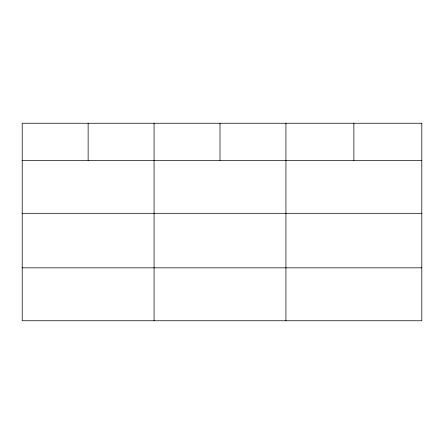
<?xml version="1.0" encoding="UTF-8"?>
<svg xmlns="http://www.w3.org/2000/svg" width="444" height="444" viewBox="0 0 444 444"><rect width="100%" height="100%" fill="white"/><g stroke="black" fill="none" stroke-linecap="round" stroke-linejoin="round"><path stroke-width="0.67" d="M22.2 160.395L421.8 160.395M22.2 213.314L421.8 213.314M22.2 267.832L421.8 267.832M353.868 123.249L353.868 160.395M285.936 123.249L285.936 320.751M220.002 123.249L220.002 160.395M154.068 123.249L154.068 320.751M88.134 123.249L88.134 160.395M421.8 123.249L22.2 123.249L22.2 320.751L421.8 320.751L421.8 123.249"/></g></svg>
